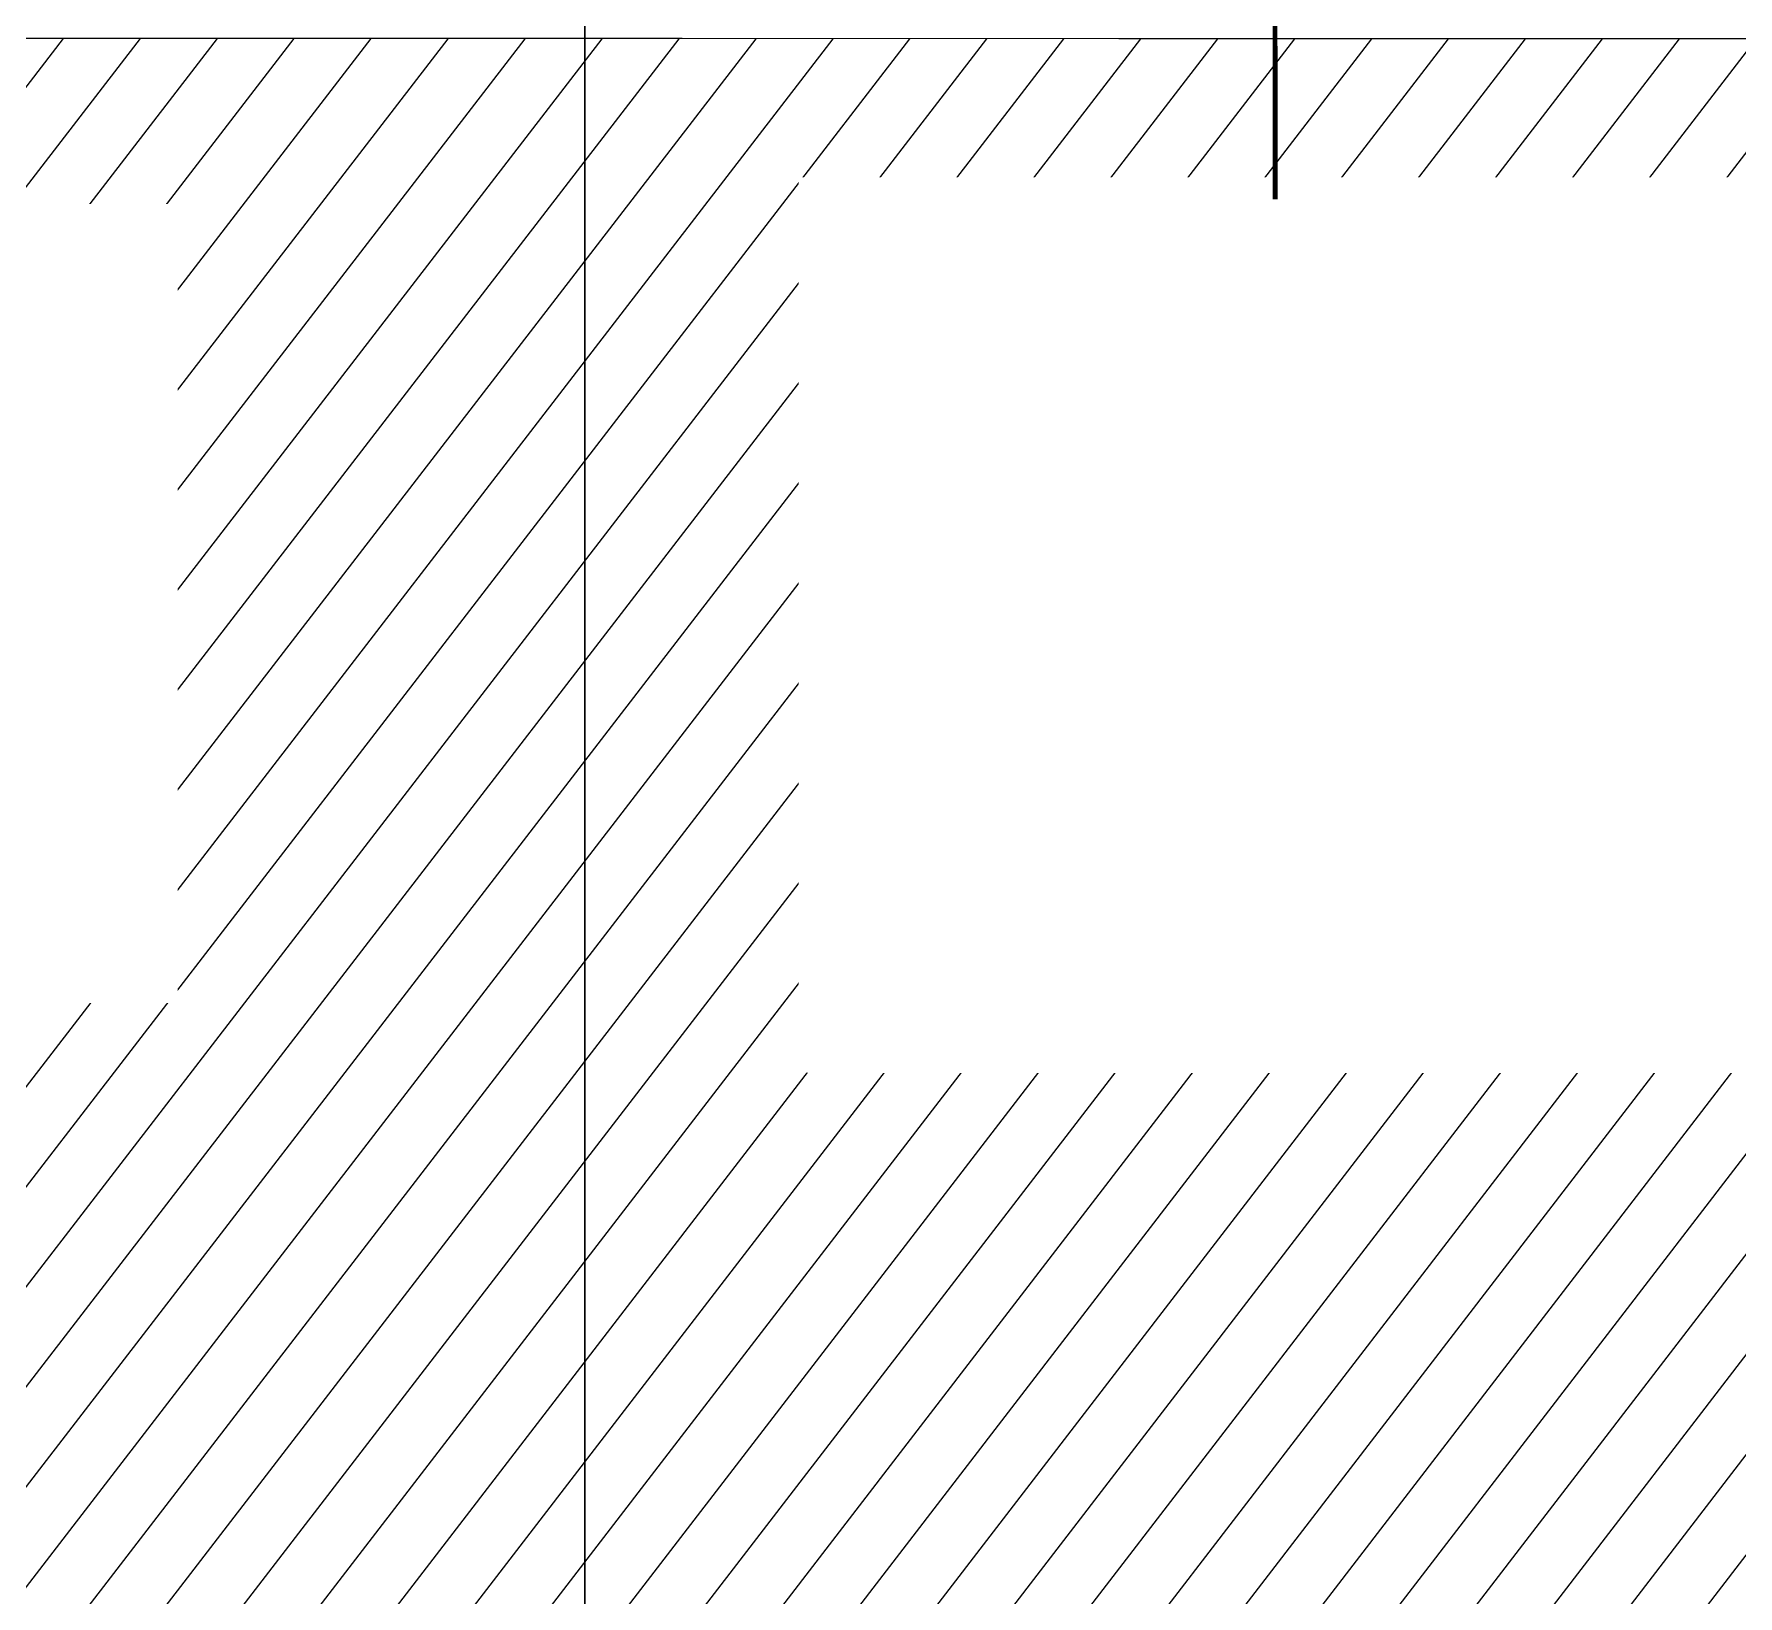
# Model space of a CAD drawing. Header units: centimetres. Extents: x -6122352 to 7132207, y -1694241 to 1947892.
# Drawn here: x 54246 to 61283, y -119419 to -112967 of the extents above; entities that cross this region are included whole.
import ezdxf
from ezdxf.xclip import XClip

# ---------------------------------------------------------------- set-up
doc = ezdxf.new("R2010")
doc.units = ezdxf.units.CM
doc.header["$MEASUREMENT"] = 0
doc.header["$XCLIPFRAME"] = 2
for name, pattern in [('DASHED2', [0.375, 0.25, -0.125]), ('XR-AR-MID-SETTING OUT FOR MASTER$0$23585-XR-AR-MID-GROUND FLOOR$0$23261-XR-AR-SI-GF$0$HIDDEN', [0.375, 0.25, -0.125]), ('XR-AR-MID-SETTING OUT FOR MASTER$0$23585-XR-AR-MID-GROUND FLOOR$0$945-4P-1-101-GROUND FLOOR PLAN$0$XR-MIDDLE-GROUND FLOOR PLAN$0$HIDDEN', [9.525, 6.35, -3.175])]:
    doc.linetypes.add(name, pattern=pattern)
for name, color, linetype, lineweight in [('23585-XR-AR-DAMAC PLOT LIMITS$0$1-Mid units', 41, 'Continuous', 5), ('@ Foundations', 4, 'DASHED2', 50), ('A-ANNO-TEXT', 3, 'Continuous', 25), ('XR-AR-MID-SETTING OUT FOR MASTER$0$23585-XR-AR-MID-GROUND FLOOR$0$$A-GLAZ-WNDO', 232, 'Continuous', 9), ('XR-AR-MID-SETTING OUT FOR MASTER$0$23585-XR-AR-MID-GROUND FLOOR$0$$A-WALL', 1, 'Continuous', 5), ('XR-AR-MID-SETTING OUT FOR MASTER$0$23585-XR-AR-MID-GROUND FLOOR$0$A-EQUP-KITN-PLAN', 202, 'Continuous', 9), ('XR-AR-MID-SETTING OUT FOR MASTER$0$23585-XR-AR-MID-GROUND FLOOR$0$A-FLOR-OVHD', 9, 'XR-AR-MID-SETTING OUT FOR MASTER$0$23585-XR-AR-MID-GROUND FLOOR$0$23261-XR-AR-SI-GF$0$HIDDEN', 15), ('XR-AR-MID-SETTING OUT FOR MASTER$0$23585-XR-AR-MID-GROUND FLOOR$0$A-GLAZ-SILL', 8, 'Continuous', 5), ('XR-AR-MID-SETTING OUT FOR MASTER$0$23585-XR-AR-MID-GROUND FLOOR$0$A-GLAZ-WNDO', 232, 'Continuous', 9), ('XR-AR-MID-SETTING OUT FOR MASTER$0$23585-XR-AR-MID-GROUND FLOOR$0$A-WALL', 7, 'Continuous', 30), ('XR-AR-MID-SETTING OUT FOR MASTER$0$23585-XR-AR-MID-GROUND FLOOR$0$S-COLS', 51, 'Continuous', 40)]:
    doc.layers.add(name, color=color, linetype=linetype, lineweight=lineweight)
for name, color, linetype in [('@MI-REF LAYER', 7, 'Continuous'), ('B_TH_6', 7, 'Continuous'), ('XR-AR-MID-SETTING OUT FOR MASTER$0$23585-XR-AR-MID-GROUND FLOOR$0$A-Flor-Hral', 3, 'Continuous'), ('XR-AR-MID-SETTING OUT FOR MASTER$0$23585-XR-AR-MID-GROUND FLOOR$0$A-Flor-Strs', 1, 'Continuous'), ('XR-AR-MID-SETTING OUT FOR MASTER$0$23585-XR-AR-MID-GROUND FLOOR$0$G-SHAD-20', 251, 'Continuous'), ('XR-AR-MID-SETTING OUT FOR MASTER$0$23585-XR-AR-MID-GROUND FLOOR$0$GS-HATCH-FLOOR TILE', 251, 'Continuous')]:
    doc.layers.add(name, color=color, linetype=linetype)

# ---------------------------------------------------------------- blocks, each defined once
blk = doc.blocks.new('23585-XR-AR-DAMAC PLOT LIMITS')
at = {"layer": '23585-XR-AR-DAMAC PLOT LIMITS$0$1-Mid units', "color": 251, "true_color": 0x636466}
for points in [[(496509.8575, 2768865.2741), (496513.9109, 2768869.6977), (496531.6059, 2768853.4841), (496527.5525, 2768849.0603)], [(496505.8039, 2768860.8501), (496509.8575, 2768865.2741), (496527.5525, 2768849.0603), (496523.4991, 2768844.6365)]]:
    blk.add_lwpolyline(points, close=True, dxfattribs=at)
blk = doc.blocks.new('A$Cf093b529')
at = {"layer": 'A-ANNO-TEXT'}
blk.add_blockref('23585-XR-AR-DAMAC PLOT LIMITS', (-495391.9901, -2768603.4419), dxfattribs=at)
blk = doc.blocks.new('XR-AR-MID-SETTING OUT FOR MASTER$0$23585-XR-AR-MID-GROUND FLOOR$0$945-4P-1-101-GROUND FLOOR PLAN$0$XR-MIDDLE-GROUND FLOOR PLAN$0$A$C446944C1')
at = {"layer": 'XR-AR-MID-SETTING OUT FOR MASTER$0$23585-XR-AR-MID-GROUND FLOOR$0$A-GLAZ-SILL', "color": 252}
blk.add_line((0, 0), (5.2, 0), dxfattribs=at)
for points in [[(2.2081, -0.0228), (2.2081, -0.1242), (2.0938, -0.0735), (2.2081, -0.0228)], [(2.9919, -0.0228), (2.9919, -0.1242), (3.1062, -0.0735), (2.9919, -0.0228)]]:
    blk.add_lwpolyline(points, dxfattribs=at)
at = {"layer": 'XR-AR-MID-SETTING OUT FOR MASTER$0$23585-XR-AR-MID-GROUND FLOOR$0$A-GLAZ-WNDO', "color": 252}
for p, q in [((5.2, 0.25), (0, 0.25)), ((0, 0.25), (0, 0)), ((0.05, 0.1), (0.05, 0.25)), ((1.285, 0.25), (1.285, 0.1)), ((1.335, 0.1), (1.335, 0.25)), ((3.865, 0.1), (3.865, 0.25)), ((3.915, 0.25), (3.915, 0.1)), ((5.15, 0.1), (5.15, 0.25)), ((5.2, 0.25), (5.2, 0)), ((0, 0.1), (2.6, 0.1)), ((5.2, 0.1), (2.6, 0.1))]:
    blk.add_line(p, q, dxfattribs=at)
for points in [[(1.285, 0.2), (0.05, 0.2)], [(3.915, 0.2), (5.15, 0.2)]]:
    blk.add_lwpolyline(points, dxfattribs=at)
for points in [[(1.225, 0.04), (1.305, 0.04), (1.305, 0.09), (1.225, 0.09)], [(2.52, 0.04), (1.305, 0.04), (1.305, 0.09), (2.52, 0.09)], [(2.6, 0.04), (2.52, 0.04), (2.52, 0.09), (2.6, 0.09)], [(2.6, 0.04), (2.68, 0.04), (2.68, 0.09), (2.6, 0.09)], [(2.68, 0.04), (3.895, 0.04), (3.895, 0.09), (2.68, 0.09)], [(3.975, 0.04), (3.895, 0.04), (3.895, 0.09), (3.975, 0.09)]]:
    blk.add_lwpolyline(points, close=True, dxfattribs=at)
blk = doc.blocks.new('XR-AR-MID-SETTING OUT FOR MASTER$0$23585-XR-AR-MID-GROUND FLOOR$0$945-4P-1-101-GROUND FLOOR PLAN$0$XR-MIDDLE-GROUND FLOOR PLAN$0$BREAK LINE1')
blk.add_lwpolyline([(648.2, -6.2, 0, 0, 0), (100.8, -6.2, 16.7, 16.7, 0), (38.3, -177.9, 16.7, 16.7, 0), (-86.7, 165.6, 16.7, 16.7, 0), (-149.2, -6.2, 0, 0, 0), (-912.1, -6.2, 0, 0, 0)], format="xyseb")
blk = doc.blocks.new('XR-AR-MID-SETTING OUT FOR MASTER$0$23585-XR-AR-MID-GROUND FLOOR$0$945-4P-1-101-GROUND FLOOR PLAN$0$XR-MIDDLE-GROUND FLOOR PLAN$0$WRFWF')
at = {"layer": 'XR-AR-MID-SETTING OUT FOR MASTER$0$23585-XR-AR-MID-GROUND FLOOR$0$A-FLOR-OVHD', "linetype": 'XR-AR-MID-SETTING OUT FOR MASTER$0$23585-XR-AR-MID-GROUND FLOOR$0$945-4P-1-101-GROUND FLOOR PLAN$0$XR-MIDDLE-GROUND FLOOR PLAN$0$HIDDEN', "ltscale": 0.1}
for p, q in [((9250, 14090), (9250, 9909.4)), ((10350, 14089.4), (9250, 14089.4)), ((10350, 13809.4), (9250, 13809.4)), ((10350, 13529.4), (9250, 13529.4)), ((10350, 13249.4), (9250, 13249.4)), ((10350, 12969.4), (9250, 12969.4)), ((10350, 12689.4), (9250, 12689.4)), ((10350, 12409.4), (9250, 12409.4)), ((10350, 12129.4), (9250, 12129.4)), ((10350, 11849.4), (9250, 11849.4)), ((10350, 11569.4), (9250, 11569.4)), ((10350, 11289.4), (9250, 11289.4)), ((10350, 11009.4), (9250, 11009.4)), ((10350, 11009.4), (10350, 9909.4)), ((10350, 9909.4), (9250, 9909.4))]:
    blk.add_line(p, q, dxfattribs=at)
blk.add_lwpolyline([(10350, 14370), (10350, 11009.4)], dxfattribs=at)
blk = doc.blocks.new('XR-AR-MID-SETTING OUT FOR MASTER$0$23585-XR-AR-MID-GROUND FLOOR$0$945-4P-1-101-GROUND FLOOR PLAN$0$XR-MIDDLE-GROUND FLOOR PLAN$0$ASDASDASD')
blk.add_wipeout([(-42428.5, 24502.3), (-42278.5, 24502.3), (-42278.5, 24052.3), (-42428.5, 24052.3)])
blk.add_hatch(color=256).paths.add_polyline_path([(-42428.5, 24502.3), (-42278.5, 24502.3), (-42428.5, 24052.3)])
for p, q in [((-42278.5, 24502.3), (-42428.5, 24502.3)), ((-42428.5, 24502.3), (-42428.5, 24052.3)), ((-42428.5, 24052.3), (-42278.5, 24502.3)), ((-42278.5, 24052.3), (-42278.5, 24502.3)), ((-42428.5, 24052.3), (-42278.5, 24052.3))]:
    blk.add_line(p, q)
blk = doc.blocks.new('XR-AR-MID-SETTING OUT FOR MASTER$0$23585-XR-AR-MID-GROUND FLOOR$0$A$C08698786')
at = {"layer": 'XR-AR-MID-SETTING OUT FOR MASTER$0$23585-XR-AR-MID-GROUND FLOOR$0$S-COLS', "color": 252, "lineweight": 30}
for points in [[(-100.1, 18727.6), (-100.1, 17727.6), (99.9, 17727.6), (99.9, 18727.6)], [(-100.1, 16144.6), (-100.1, 14944.6), (99.9, 14944.6), (99.9, 16144.6)]]:
    blk.add_lwpolyline(points, close=True, dxfattribs=at)
blk = doc.blocks.new('XR-AR-MID-SETTING OUT FOR MASTER')
at = {"layer": 'XR-AR-MID-SETTING OUT FOR MASTER$0$23585-XR-AR-MID-GROUND FLOOR$0$A-EQUP-KITN-PLAN', "color": 8}
for p, q in [((3900.1, 15202.7), (5500.1, 15202.7)), ((3900.1, 14952.7), (3900.1, 15202.7)), ((3500, 14252.7), (5300, 14252.7))]:
    blk.add_line(p, q, dxfattribs=at)
at = {"layer": 'XR-AR-MID-SETTING OUT FOR MASTER$0$23585-XR-AR-MID-GROUND FLOOR$0$A-Flor-Hral', "color": 8}
blk.add_lwpolyline([(100, 14902.7), (2090, 14902.7), (2090, 14852.7), (100, 14852.7)], dxfattribs=at)
at = {"layer": 'XR-AR-MID-SETTING OUT FOR MASTER$0$23585-XR-AR-MID-GROUND FLOOR$0$A-FLOR-OVHD', "color": 8, "linetype": 'XR-AR-MID-SETTING OUT FOR MASTER$0$23585-XR-AR-MID-GROUND FLOOR$0$23261-XR-AR-SI-GF$0$HIDDEN', "ltscale": 5}
for p, q in [((5500, 14952.7), (3900, 14952.7)), ((3900.1, 14852.7), (5500.1, 14852.7)), ((3400, 14152.7), (3400, 12202.7)), ((3500.1, 12202.7), (3500.1, 14152.7))]:
    blk.add_line(p, q, dxfattribs=at)
at = {"layer": 'XR-AR-MID-SETTING OUT FOR MASTER$0$23585-XR-AR-MID-GROUND FLOOR$0$A-Flor-Strs', "color": 8}
for p, q in [((2040, 14952.7), (100, 14952.7)), ((1200, 14952.7), (1200, 14902.7)), ((1480, 14952.7), (1480, 14902.7)), ((1760, 14952.7), (1760, 14902.7)), ((2040, 14952.7), (2040, 14902.7)), ((1200, 14852.7), (1200, 13952.7)), ((1480, 14852.7), (1480, 13952.7)), ((1760, 14852.7), (1760, 13952.7)), ((2040, 14852.7), (2040, 13952.7)), ((1480, 13902.7), (1480, 13852.7)), ((1760, 13902.7), (1760, 13852.7)), ((2040, 13902.7), (2040, 13852.7)), ((1100, 13852.7), (100, 13852.7)), ((1200, 13852.7), (1200, 13573.2)), ((1100, 13572.7), (100, 13572.7)), ((1200, 13572.7), (1150, 13572.7))]:
    blk.add_line(p, q, dxfattribs=at)
blk.add_lwpolyline([(1200, 13902.7), (1200, 13852.7), (1150, 13852.7)], dxfattribs=at)
at = {"layer": 'XR-AR-MID-SETTING OUT FOR MASTER$0$23585-XR-AR-MID-GROUND FLOOR$0$A-Flor-Strs', "color": 8, "const_width": 15}
blk.add_lwpolyline([(455.2, 13685.2), (650, 13572.7), (844.9, 13685.2)], dxfattribs=at)
at = {"layer": 'XR-AR-MID-SETTING OUT FOR MASTER$0$23585-XR-AR-MID-GROUND FLOOR$0$A-Flor-Strs', "color": 8}
blk.add_circle((2040, 14402.7), 45, dxfattribs=at)
at = {"layer": 'XR-AR-MID-SETTING OUT FOR MASTER$0$23585-XR-AR-MID-GROUND FLOOR$0$A-WALL', "color": 8}
for points in [[(100, 19472.7), (400, 19472.7), (400, 19222.7), (100, 19222.7)], [(3900, 14852.7), (3900, 14952.7), (3400, 14952.7), (3400, 14152.7), (3500, 14152.7), (3500, 14852.7)], [(1950, 13202.6), (2000, 13202.6), (2000, 13652.6), (1950, 13652.6)]]:
    blk.add_lwpolyline(points, close=True, dxfattribs=at)
blk.add_lwpolyline([(3500, 14852.7), (3400, 14852.7)], dxfattribs=at)
at = {"layer": 'XR-AR-MID-SETTING OUT FOR MASTER$0$23585-XR-AR-MID-GROUND FLOOR$0$$A-GLAZ-WNDO', "color": 8, "xscale": -1000, "yscale": 1000, "zscale": 1000}
blk.add_blockref('XR-AR-MID-SETTING OUT FOR MASTER$0$23585-XR-AR-MID-GROUND FLOOR$0$945-4P-1-101-GROUND FLOOR PLAN$0$XR-MIDDLE-GROUND FLOOR PLAN$0$A$C446944C1', (5600, 19222.7), dxfattribs=at)
at = {"layer": 'XR-AR-MID-SETTING OUT FOR MASTER$0$23585-XR-AR-MID-GROUND FLOOR$0$$A-WALL', "color": 8}
blk.add_blockref('XR-AR-MID-SETTING OUT FOR MASTER$0$23585-XR-AR-MID-GROUND FLOOR$0$945-4P-1-101-GROUND FLOOR PLAN$0$XR-MIDDLE-GROUND FLOOR PLAN$0$WRFWF', (-9150, -796.8), dxfattribs=at)
at = {"layer": 'XR-AR-MID-SETTING OUT FOR MASTER$0$23585-XR-AR-MID-GROUND FLOOR$0$A-FLOR-OVHD', "color": 8, "linetype": 'XR-AR-MID-SETTING OUT FOR MASTER$0$23585-XR-AR-MID-GROUND FLOOR$0$23261-XR-AR-SI-GF$0$HIDDEN', "ltscale": 5, "xscale": -0.9999999999999997, "rotation": 194.2810957359752}
blk.add_blockref('XR-AR-MID-SETTING OUT FOR MASTER$0$23585-XR-AR-MID-GROUND FLOOR$0$945-4P-1-101-GROUND FLOOR PLAN$0$XR-MIDDLE-GROUND FLOOR PLAN$0$BREAK LINE1', (675, 13433.2), dxfattribs=at)
at = {"layer": 'XR-AR-MID-SETTING OUT FOR MASTER$0$23585-XR-AR-MID-GROUND FLOOR$0$G-SHAD-20', "color": 8}
blk.add_blockref('XR-AR-MID-SETTING OUT FOR MASTER$0$23585-XR-AR-MID-GROUND FLOOR$0$945-4P-1-101-GROUND FLOOR PLAN$0$XR-MIDDLE-GROUND FLOOR PLAN$0$ASDASDASD', (44478.5, -10849.7), dxfattribs=at)
at = {"layer": 'XR-AR-MID-SETTING OUT FOR MASTER$0$23585-XR-AR-MID-GROUND FLOOR$0$A-Flor-Hral', "color": 8}
blk.add_lwpolyline([(1150, 13560.5), (1150, 13902.7), (2090, 13902.7), (2090, 13952.7), (1100, 13952.7), (1100, 13547.8)], dxfattribs=at)
at = {"layer": 'XR-AR-MID-SETTING OUT FOR MASTER$0$23585-XR-AR-MID-GROUND FLOOR$0$A-Flor-Strs', "color": 8}
blk.add_lwpolyline([(650, 13572.7), (650, 14402.7), (2040, 14402.7)], dxfattribs=at)
at = {"layer": 'XR-AR-MID-SETTING OUT FOR MASTER$0$23585-XR-AR-MID-GROUND FLOOR$0$A-WALL', "color": 8}
for points in [[(100, 19472.7), (-100, 19472.7), (-100, 5500), (100, 5500), (100, 8850.1), (1100, 8850.1), (1100, 8950.1), (100, 8950.1), (100, 10950), (2100, 10950), (2100, 9950.1), (2200, 9950.1), (2200.1, 11150), (2100.1, 11150), (2100, 11050), (100, 11050)], [(2200, 13652.6), (2200, 13652.6), (2200, 13852.6), (1200, 13852.7), (1200, 13752.7), (1850, 13752.6), (1850, 13102.6), (2100.1, 13102.6), (2100.1, 12652.6), (1950, 12652.6), (1950, 12552.4), (2100.1, 12552.4), (2100, 12050), (2200, 12050), (2200, 13202.6), (2050, 13202.6), (2050, 13652.6), (2200, 13652.6)]]:
    blk.add_lwpolyline(points, close=True, dxfattribs=at)
at = {"layer": 'XR-AR-MID-SETTING OUT FOR MASTER$0$23585-XR-AR-MID-GROUND FLOOR$0$GS-HATCH-FLOOR TILE', "color": 8}
blk.add_blockref('XR-AR-MID-SETTING OUT FOR MASTER$0$23585-XR-AR-MID-GROUND FLOOR$0$A$C08698786', (0, 0), dxfattribs=at)
blk = doc.blocks.new('MID UNIT')
at = {"xscale": 0.001, "yscale": 0.001, "zscale": 0.001}
blk.add_blockref('XR-AR-MID-SETTING OUT FOR MASTER', (0, 0), dxfattribs=at)
blk = doc.blocks.new('TH_6')
at = {"xscale": -1}
blk.add_blockref('MID UNIT', (495826.3054, 2769163.9966), dxfattribs=at)
blk.add_blockref('MID UNIT', (495826.3054, 2769163.9966))
blk = doc.blocks.new('A$Ce2a03a74')
at = {"layer": 'B_TH_6', "xscale": 999.9914829579993, "yscale": 999.9914829579993, "zscale": 999.9914829579993}
blk.add_blockref('TH_6', (-495790404.5, -2769140733.3), dxfattribs=at)
blk = doc.blocks.new('23585-XR-AR-MALDIVE-2$0$TH_6')
at = {"ltscale": 10, "xscale": 0.00100002623446598, "yscale": 0.00100002623446598, "zscale": 0.00100002623446598}
blk.add_blockref('A$Ce2a03a74', (495794.6272, 2769164.3184), dxfattribs=at)
at = {"layer": '@ Foundations', "linetype": 'DASHED2', "ltscale": 0.25}
for points in [[(495825.2805, 2769181.0494), (495827.3305, 2769181.0494), (495827.3305, 2769183.3994), (495825.2805, 2769183.3994)], [(495824.9555, 2769178.1922), (495827.6555, 2769178.1922), (495827.6555, 2769180.6922), (495824.9555, 2769180.6922)]]:
    blk.add_lwpolyline(points, close=True, dxfattribs=at)
blk = doc.blocks.new('M3 REF WITH TABLES')
at = {"color": 1, "const_width": 0.02}
blk.add_lwpolyline([(66.7466, 37.2759), (66.6816, 33.5673), (56.2133, 22.1421), (58.2081, 20.3166), (56.2133, 22.1421), (50.2354, 15.618), (46.3356, 15.0096)], dxfattribs=at)

msp = doc.modelspace()

# ---------------------------------------------------------------- block references
at = {"layer": '@MI-REF LAYER'}
ref = msp.add_blockref('23585-XR-AR-MALDIVE-2$0$TH_6', (-496247326.37167, -2769210907.2517), dxfattribs=dict(at, xscale=1000, yscale=1000, zscale=1000, rotation=359.9901192584459))
XClip(ref).set_block_clipping_path([(495847.3946773305, 2769163.996290327), (495847.3951444335, 2769187.9361643074), (495844.3002996335, 2769187.9361991249), (495838.3002991418, 2769187.9361946657), (495832.3052257986, 2769187.9361903295), (495826.3004369352, 2769187.9363213265), (495820.3001495281, 2769187.9363291273), (495817.1551721904, 2769187.9363977872), (495814.3003452776, 2769187.9364601057), (495808.3002873205, 2769187.9364546384), (495807.8734177209, 2769187.9364567325), (495802.3002497826, 2769187.9364512516), (495801.8927909273, 2769187.9364531948), (495796.0052516342, 2769187.9364065453), (495793.3567334122, 2769187.9365685666), (495793.3523089078, 2769163.9964517718)])

# ---------------------------------------------------------------- next in the draw order: wipeouts: each hides what was drawn before it
at = {"color": 10}
msp.add_wipeout([(26371.36217, -112679.02863), (26368.94537, -126952.55203), (74669.94516, -126960.88068), (74671.14394, -112687.35655), (68422.33985, -112686.29507), (68422.42265, -112986.90214), (32621.28717, -112980.72819), (32621.47366, -112680.10503), (26370.06295, -112679.01081)], dxfattribs=at).dxf.layer = '@MI-REF LAYER'

# ---------------------------------------------------------------- next in the draw order: hatches: boundary and pattern name
at = {"layer": '@MI-REF LAYER'}
h = msp.add_hatch(dxfattribs=at)
h.set_pattern_fill('ANSI31', color=256, scale=1999.999998, angle=6.722712846)
h.set_pattern_definition([(51.722712846, (-2376941521.7, -1504247754.46), (-196.255499328, 154.866971583), [])])
h.paths.add_polyline_path([(74668.64594, -126960.88139), (74669.89675, -112687.35634), (68438.35395, -112708.14719), (68420.87232, -112988.31513), (32621.53804, -112980.72823), (32620.0398, -112680.08863), (26370.06295, -112679.01081), (26367.65192, -126952.55181)])

# ---------------------------------------------------------------- next in the draw order: wipeouts: each hides what was drawn before it
msp.add_wipeout([(57403.49654, -113558.24273), (64372.98345, -113559.45053), (64372.34224, -117259.45048), (57402.85533, -117258.24267)]).dxf.layer = '@MI-REF LAYER'
at = {"color": 6}
msp.add_wipeout([(47653.73088, -113667.37917), (54839.45449, -113668.82652), (54838.78949, -116970.41537), (47653.06587, -116968.96802)], dxfattribs=at).translate(0, 0, -20.73481).dxf.layer = '@MI-REF LAYER'

# ---------------------------------------------------------------- next in the draw order: linework, layer by layer
at = {"layer": '@MI-REF LAYER', "color": 1, "const_width": 20}
msp.add_lwpolyline([(77644.70704, -108491.2148), (74866.00731, -110948.24962), (59370.20303, -110945.76611), (59371.38914, -113649.77103), (59370.20303, -110945.76611), (50521.45547, -110944.21284), (47438.82736, -108479.33815)], dxfattribs=at)
at = {"layer": '@MI-REF LAYER', "const_width": 5}
msp.add_lwpolyline([(26368.95115, -126952.55203), (74669.94516, -126960.88162), (74671.19598, -112687.35656), (68422.33985, -112686.27894), (68422.42265, -112986.90215), (32621.28717, -112980.72819), (32621.47366, -112680.10503), (26371.36217, -112679.01104)], close=True, dxfattribs=at)

# ---------------------------------------------------------------- next in the draw order: block references
at = {"layer": '@MI-REF LAYER', "xscale": 1000, "yscale": 1000, "zscale": 1000}
for name, p, rotation in [('A$Cf093b529', (-891608.73293, 539022.72011), 312.4882903633292), ('M3 REF WITH TABLES', (5073.57098, -84448.84299), 312.4882889992022)]:
    msp.add_blockref(name, p, dxfattribs=dict(at, rotation=rotation))

doc.saveas('drawing.dxf')
